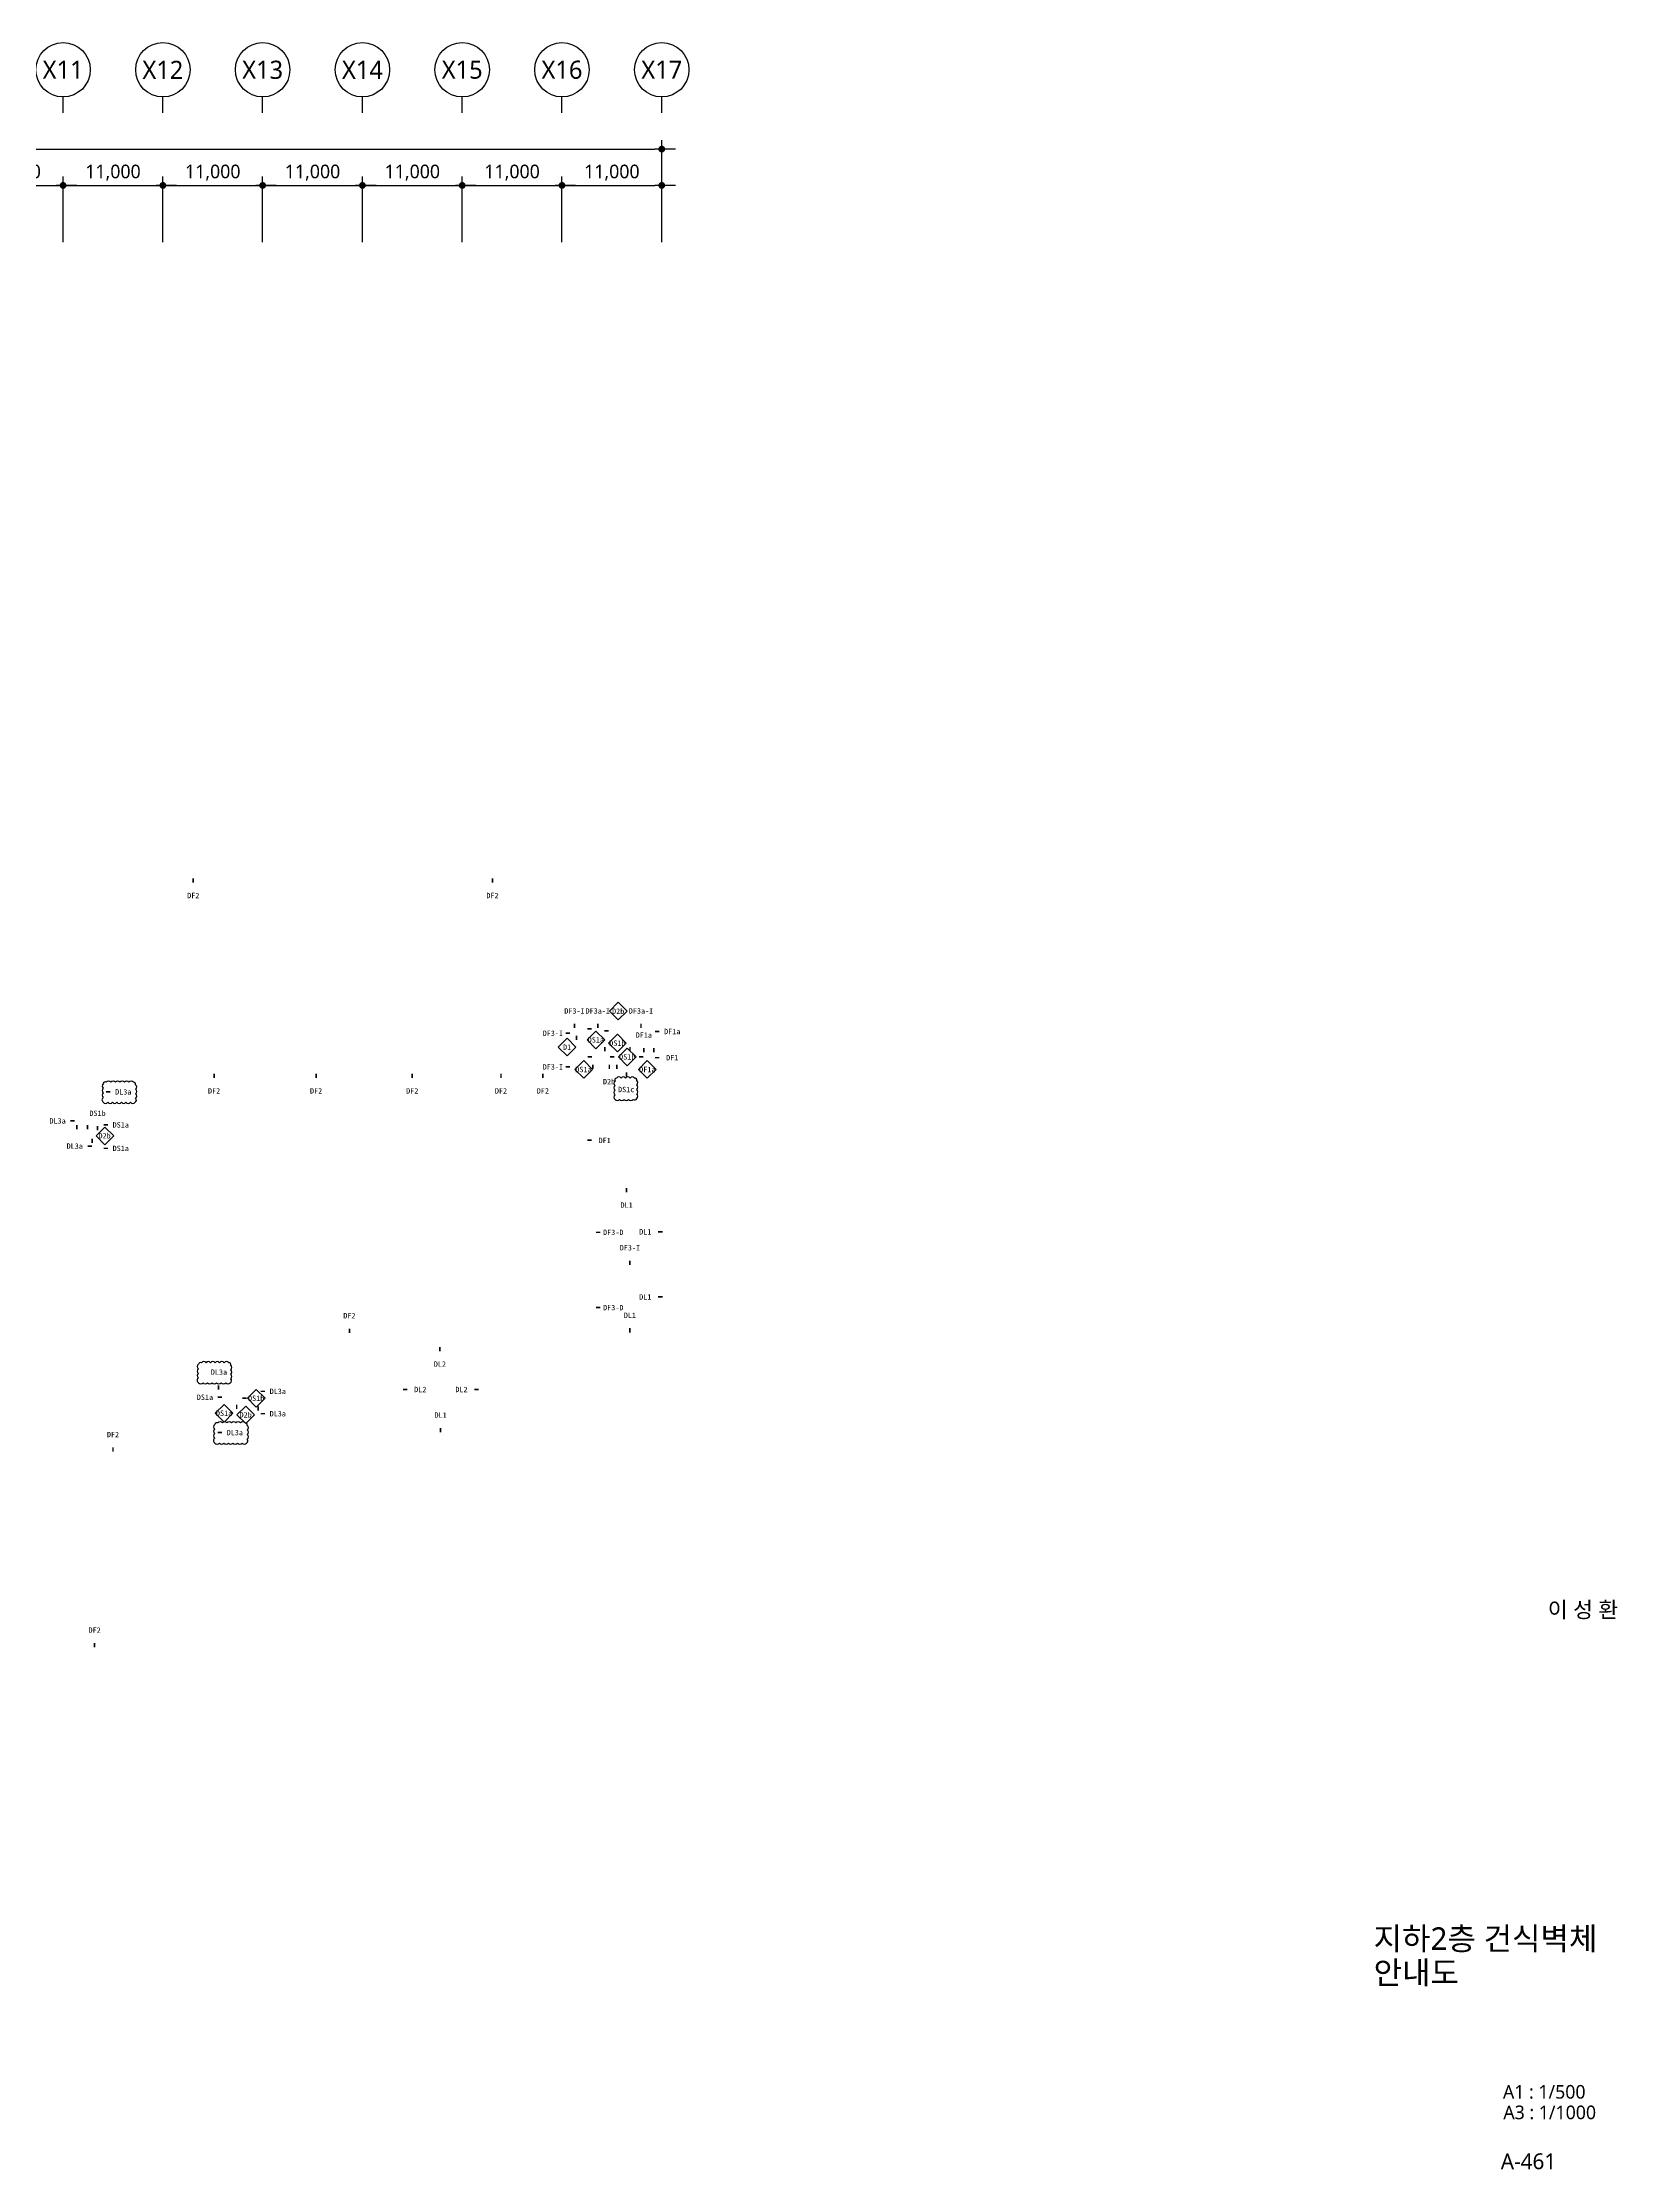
# Model space of a CAD drawing. Header units: millimetres. Extents: x 1205999 to 2806860, y 467935 to 2511436.
# Drawn here: x 2633231 to 2806860, y 494989 to 729436 of the extents above; entities that cross this region are included whole.
import ezdxf
from ezdxf.enums import TextEntityAlignment as Align

# ---------------------------------------------------------------- set-up
doc = ezdxf.new("R2010")
doc.units = ezdxf.units.MM
doc.header["$LTSCALE"] = 5
doc.header["$MEASUREMENT"] = 0
doc.layers.get('0').update_dxf_attribs({"linetype": 'CONTINUOUS'})
for name, color, linetype, lineweight in [('A-AXIS-BUBL', 7, 'CONTINUOUS', 25), ('A-BORD-TEXT', 3, 'CONTINUOUS', 25), ('A-DIMS', 7, 'CONTINUOUS', 25), ('A-MKXS-TEXT1', 3, 'CONTINUOUS', 25), ('A-MKXS-WALL', 6, 'CONTINUOUS', 20), ('A-XXXX-TXT2', 3, 'CONTINUOUS', 25), ('REV-202205', 20, 'CONTINUOUS', 25)]:
    doc.layers.add(name, color=color, linetype=linetype, lineweight=lineweight)
doc.styles.add('HY울릉도L', font='')
doc.styles.add('돋움체', font='')
doc.styles.add('맑은고딕', font='malgun.ttf')
doc.styles.get('HY울릉도L').set_extended_font_data('HYwulM')
doc.styles.get('돋움체').set_extended_font_data('DotumChe')
doc.dimstyles.new('CDIM', dxfattribs={"dimtxt": 3, "dimasz": 1.5, "dimexe": 2, "dimexo": 1, "dimgap": 1, "dimtad": 1, "dimdec": 0, "dimrnd": 0.5, "dimzin": 0, "dimdsep": 32, "dimlunit": 6, "dimtxsty": 'HY울릉도L', "dimblk1": '_CIDOT', "dimblk2": '_CIDOT', "dimsah": 1, "dimcen": 5.5, "dimclrd": 2, "dimclre": 2, "dimclrt": 7, "dimadec": 0, "dimazin": 0, "dimtfac": 1, "dimtdec": 0, "dimtix": 1, "dimtmove": 2, "dimatfit": 1, "dimldrblk": '_CIDOT', "dimfxl": 1, "dimtolj": 1, "dimtzin": 0, "dimlwd": -1, "dimarcsym": 0})

# ---------------------------------------------------------------- blocks, each defined once
blk = doc.blocks.new('_CIDOT')
at = {"color": 0, "linetype": 'ByBlock'}
blk.add_line((2, 0), (-1, 0), dxfattribs=at)
at = {"color": 0, "linetype": 'ByBlock', "const_width": 0.5}
blk.add_lwpolyline([(-0.25, 0, 1), (0.25, 0, 1)], format="xyb", close=True, dxfattribs=at)
blk = doc.blocks.new('*D32')
at = {"layer": 'A-DIMS', "lineweight": -2, "transparency": 16777216}
for p, q in [((225693, 255621), (225693, 262871)), ((236693, 255621), (236693, 262871))]:
    blk.add_line(p, q, dxfattribs=at)
at = {"layer": 'A-DIMS', "transparency": 16777216}
blk.add_line((226443, 261871), (235943, 261871), dxfattribs=at)
at = {"layer": 'A-DIMS', "transparency": 16777216, "xscale": 750, "yscale": 750, "zscale": 750, "rotation": 180}
blk.add_blockref('_CIDOT', (225693, 261871), dxfattribs=at)
at = {"layer": 'A-DIMS', "transparency": 16777216, "xscale": 750, "yscale": 750, "zscale": 750}
blk.add_blockref('_CIDOT', (236693, 261871), dxfattribs=at)
at = {"layer": 'A-DIMS', "color": 3, "transparency": 16777216, "insert": (231193, 263275), "char_height": 1500, "attachment_point": 5, "style": '맑은고딕'}
blk.add_mtext('\\A1;11,000', dxfattribs=at)
blk = doc.blocks.new('*D33')
at = {"layer": 'A-DIMS', "lineweight": -2, "transparency": 16777216}
for p, q in [((236693, 255621), (236693, 262871)), ((247693, 255621), (247693, 262871))]:
    blk.add_line(p, q, dxfattribs=at)
at = {"layer": 'A-DIMS', "transparency": 16777216}
blk.add_line((237443, 261871), (246943, 261871), dxfattribs=at)
at = {"layer": 'A-DIMS', "transparency": 16777216, "xscale": 750, "yscale": 750, "zscale": 750, "rotation": 180}
blk.add_blockref('_CIDOT', (236693, 261871), dxfattribs=at)
at = {"layer": 'A-DIMS', "transparency": 16777216, "xscale": 750, "yscale": 750, "zscale": 750}
blk.add_blockref('_CIDOT', (247693, 261871), dxfattribs=at)
at = {"layer": 'A-DIMS', "color": 3, "transparency": 16777216, "insert": (242193, 263275), "char_height": 1500, "attachment_point": 5, "style": '맑은고딕'}
blk.add_mtext('\\A1;11,000', dxfattribs=at)
blk = doc.blocks.new('*D34')
at = {"layer": 'A-DIMS', "lineweight": -2, "transparency": 16777216}
for p, q in [((247693, 255621), (247693, 262871)), ((258693, 255621), (258693, 262871))]:
    blk.add_line(p, q, dxfattribs=at)
at = {"layer": 'A-DIMS', "transparency": 16777216}
blk.add_line((248443, 261871), (257943, 261871), dxfattribs=at)
at = {"layer": 'A-DIMS', "transparency": 16777216, "xscale": 750, "yscale": 750, "zscale": 750, "rotation": 180}
blk.add_blockref('_CIDOT', (247693, 261871), dxfattribs=at)
at = {"layer": 'A-DIMS', "transparency": 16777216, "xscale": 750, "yscale": 750, "zscale": 750}
blk.add_blockref('_CIDOT', (258693, 261871), dxfattribs=at)
at = {"layer": 'A-DIMS', "color": 3, "transparency": 16777216, "insert": (253193, 263275), "char_height": 1500, "attachment_point": 5, "style": '맑은고딕'}
blk.add_mtext('\\A1;11,000', dxfattribs=at)
blk = doc.blocks.new('*D35')
at = {"layer": 'A-DIMS', "lineweight": -2, "transparency": 16777216}
for p, q in [((258693, 255621), (258693, 262871)), ((269693, 255621), (269693, 262871))]:
    blk.add_line(p, q, dxfattribs=at)
at = {"layer": 'A-DIMS', "transparency": 16777216}
blk.add_line((259443, 261871), (268943, 261871), dxfattribs=at)
at = {"layer": 'A-DIMS', "transparency": 16777216, "xscale": 750, "yscale": 750, "zscale": 750, "rotation": 180}
blk.add_blockref('_CIDOT', (258693, 261871), dxfattribs=at)
at = {"layer": 'A-DIMS', "transparency": 16777216, "xscale": 750, "yscale": 750, "zscale": 750}
blk.add_blockref('_CIDOT', (269693, 261871), dxfattribs=at)
at = {"layer": 'A-DIMS', "color": 3, "transparency": 16777216, "insert": (264193, 263275), "char_height": 1500, "attachment_point": 5, "style": '맑은고딕'}
blk.add_mtext('\\A1;11,000', dxfattribs=at)
blk = doc.blocks.new('*D36')
at = {"layer": 'A-DIMS', "lineweight": -2, "transparency": 16777216}
for p, q in [((269693, 255621), (269693, 262871)), ((280693, 255621), (280693, 262871))]:
    blk.add_line(p, q, dxfattribs=at)
at = {"layer": 'A-DIMS', "transparency": 16777216}
blk.add_line((270443, 261871), (279943, 261871), dxfattribs=at)
at = {"layer": 'A-DIMS', "transparency": 16777216, "xscale": 750, "yscale": 750, "zscale": 750, "rotation": 180}
blk.add_blockref('_CIDOT', (269693, 261871), dxfattribs=at)
at = {"layer": 'A-DIMS', "transparency": 16777216, "xscale": 750, "yscale": 750, "zscale": 750}
blk.add_blockref('_CIDOT', (280693, 261871), dxfattribs=at)
at = {"layer": 'A-DIMS', "color": 3, "transparency": 16777216, "insert": (275193, 263275), "char_height": 1500, "attachment_point": 5, "style": '맑은고딕'}
blk.add_mtext('\\A1;11,000', dxfattribs=at)
blk = doc.blocks.new('*D37')
at = {"layer": 'A-DIMS', "lineweight": -2, "transparency": 16777216}
for p, q in [((280693, 255621), (280693, 262871)), ((291693, 255621), (291693, 262871))]:
    blk.add_line(p, q, dxfattribs=at)
at = {"layer": 'A-DIMS', "transparency": 16777216}
blk.add_line((281443, 261871), (290943, 261871), dxfattribs=at)
at = {"layer": 'A-DIMS', "transparency": 16777216, "xscale": 750, "yscale": 750, "zscale": 750, "rotation": 180}
blk.add_blockref('_CIDOT', (280693, 261871), dxfattribs=at)
at = {"layer": 'A-DIMS', "transparency": 16777216, "xscale": 750, "yscale": 750, "zscale": 750}
blk.add_blockref('_CIDOT', (291693, 261871), dxfattribs=at)
at = {"layer": 'A-DIMS', "color": 3, "transparency": 16777216, "insert": (286193, 263275), "char_height": 1500, "attachment_point": 5, "style": '맑은고딕'}
blk.add_mtext('\\A1;11,000', dxfattribs=at)
blk = doc.blocks.new('*D38')
at = {"layer": 'A-DIMS', "lineweight": -2, "transparency": 16777216}
for p, q in [((126693, 255621), (126693, 266871)), ((302693, 255621), (302693, 266871))]:
    blk.add_line(p, q, dxfattribs=at)
at = {"layer": 'A-DIMS', "transparency": 16777216}
blk.add_line((127443, 265871), (301943, 265871), dxfattribs=at)
at = {"layer": 'A-DIMS', "transparency": 16777216, "xscale": 750, "yscale": 750, "zscale": 750, "rotation": 180}
blk.add_blockref('_CIDOT', (126693, 265871), dxfattribs=at)
at = {"layer": 'A-DIMS', "transparency": 16777216, "xscale": 750, "yscale": 750, "zscale": 750}
blk.add_blockref('_CIDOT', (302693, 265871), dxfattribs=at)
at = {"layer": 'A-DIMS', "color": 3, "transparency": 16777216, "insert": (214693, 267275), "char_height": 1500, "attachment_point": 5, "style": '맑은고딕'}
blk.add_mtext('\\A1;176,000', dxfattribs=at)
blk = doc.blocks.new('*D39')
at = {"layer": 'A-DIMS', "lineweight": -2, "transparency": 16777216}
for p, q in [((291693, 255621), (291693, 262871)), ((302693, 255621), (302693, 262871))]:
    blk.add_line(p, q, dxfattribs=at)
at = {"layer": 'A-DIMS', "transparency": 16777216}
blk.add_line((292443, 261871), (301943, 261871), dxfattribs=at)
at = {"layer": 'A-DIMS', "transparency": 16777216, "xscale": 750, "yscale": 750, "zscale": 750, "rotation": 180}
blk.add_blockref('_CIDOT', (291693, 261871), dxfattribs=at)
at = {"layer": 'A-DIMS', "transparency": 16777216, "xscale": 750, "yscale": 750, "zscale": 750}
blk.add_blockref('_CIDOT', (302693, 261871), dxfattribs=at)
at = {"layer": 'A-DIMS', "color": 3, "transparency": 16777216, "insert": (297193, 263275), "char_height": 1500, "attachment_point": 5, "style": '맑은고딕'}
blk.add_mtext('\\A1;11,000', dxfattribs=at)
blk = doc.blocks.new('wall-tag-02')
at = {"layer": 'A-MKXS-WALL'}
blk.add_lwpolyline([(0, 1185, 112, 112, 0), (0, 885, 0, 0, 0), (0, 608, 0, 0, 0), (-608, 0, 0, 0, 0), (0, -608, 0, 0, 0), (608, 0, 0, 0, 0), (0, 608, 0, 0, 0)], format="xyseb", dxfattribs=at)
blk = doc.blocks.new('wall-tag-01')
blk.add_wipeout([(86681, 26087), (86074, 25480), (86681, 24872), (87289, 25480)]).dxf.layer = 'A-MKXS-WALL'
at = {"layer": 'A-MKXS-WALL'}
blk.add_lwpolyline([(86681, 26087), (86074, 25480), (86681, 24872), (87289, 25480)], close=True, dxfattribs=at)
blk = doc.blocks.new('DIM(210222)')
for p, q in [((236693, 269870.6), (236693, 271620.6)), ((247693, 269870.6), (247693, 271620.6)), ((258693, 269870.6), (258693, 271620.6)), ((269693, 269870.6), (269693, 271620.6)), ((280693, 269870.6), (280693, 271620.6)), ((291693, 269870.6), (291693, 271620.6)), ((302693, 269870.6), (302693, 271620.6))]:
    blk.add_line(p, q)
at = {"layer": 'A-AXIS-BUBL', "ltscale": 0.2}
for centre in [(236693, 274620.6), (247693, 274620.6), (258693, 274620.6), (269693, 274620.6), (280693, 274620.6), (291693, 274620.6), (302693, 274620.6)]:
    blk.add_circle(centre, 3000, dxfattribs=at)
at = {"layer": 'A-XXXX-TXT2', "ltscale": 0.2, "style": '맑은고딕'}
for s, p in [('X11', (236693, 274620.6)), ('X12', (247693, 274620.6)), ('X13', (258693, 274620.6)), ('X14', (269693, 274620.6)), ('X15', (280693, 274620.6)), ('X16', (291693, 274620.6)), ('X17', (302693, 274620.6))]:
    blk.add_text(s, height=2000, dxfattribs=at).set_placement(p, align=Align.MIDDLE)
at = {"layer": 'A-DIMS'}
for p1, p2, distance, picture, middle in [((126693, 255120.6), (302693, 255120.6), 10750, '*D38', (214693, 267275.5)), ((225693, 255120.6), (236693, 255120.6), 6750, '*D32', (231193, 263275.5)), ((236693, 255120.6), (247693, 255120.6), 6750, '*D33', (242193, 263275.5)), ((247693, 255120.6), (258693, 255120.6), 6750, '*D34', (253193, 263275.5)), ((258693, 255120.6), (269693, 255120.6), 6750, '*D35', (264193, 263275.5)), ((269693, 255120.6), (280693, 255120.6), 6750, '*D36', (275193, 263275.5)), ((280693, 255120.6), (291693, 255120.6), 6750, '*D37', (286193, 263275.5)), ((291693, 255120.6), (302693, 255120.6), 6750, '*D39', (297193, 263275.5))]:
    dim = blk.add_aligned_dim(p1=p1, p2=p2, distance=distance, dimstyle='CDIM', override={"dimscale": 500, "dimtxsty": '맑은고딕', "dimclrd": 256, "dimclre": 256, "dimclrt": 3}, dxfattribs=at)
    dim.commit()
    dim.dimension.update_dxf_attribs({"geometry": picture, "text_midpoint": middle})

msp = doc.modelspace()

# ---------------------------------------------------------------- linework, layer by layer
at = {"layer": 'A-MKXS-WALL'}
for points in [[(2695153, 620504, 180, 180, 0), (2695633, 620504, 0, 0, 0), (2696695, 620504, 0, 0, 0), (2696695, 621708, 0, 0, 0)], [(2692109, 619976, 180, 180, 0), (2692109, 619496, 0, 0, 0), (2692109, 618703, 0, 0, 0), (2692033, 618703, 0, 0, 0)], [(2693309, 620713, 180, 180, 0), (2693789, 620713, 0, 0, 0), (2694233, 620713, 0, 0, 0), (2694233, 620477, 0, 0, 0)], [(2695222, 618220, 180, 180, 0), (2695222, 618700, 0, 0, 0), (2695222, 619143, 0, 0, 0), (2695637, 619143, 0, 0, 0)], [(2697997, 618220, 180, 180, 0), (2697997, 618700, 0, 0, 0), (2697997, 619143, 0, 0, 0), (2697581, 619143, 0, 0, 0)], [(2700631, 618133, 180, 180, 0), (2700631, 618613, 0, 0, 0), (2700631, 619056, 0, 0, 0), (2699524, 619056, 0, 0, 0)], [(2693825, 617627, 180, 180, 0), (2693345, 617627, 0, 0, 0), (2692901, 617627, 0, 0, 0), (2692901, 617212, 0, 0, 0)], [(2693906, 616772, 180, 180, 0), (2693906, 616292, 0, 0, 0), (2693906, 615849, 0, 0, 0), (2695717, 615849, 0, 0, 0)], [(2696541, 616772, 180, 180, 0), (2696541, 616292, 0, 0, 0), (2696541, 615849, 0, 0, 0), (2695717, 615849, 0, 0, 0)], [(2695799, 617627, 180, 180, 0), (2696279, 617627, 0, 0, 0), (2696723, 617627, 0, 0, 0)], [(2698983, 617627, 180, 180, 0), (2699463, 617627, 0, 0, 0), (2699907, 617627, 0, 0, 0), (2699907, 617212, 0, 0, 0)], [(2638174, 609650, 180, 180, 0), (2638174, 610130, 0, 0, 0), (2638174, 610573, 0, 0, 0), (2636789, 610573, 0, 0, 0)], [(2637016, 609650, 180, 180, 0), (2637016, 610130, 0, 0, 0), (2637016, 610573, 0, 0, 0), (2637016, 610573, 0, 0, 0)], [(2638719, 608143, 180, 180, 0), (2638719, 608623, 0, 0, 0), (2638719, 608916, 0, 0, 0), (2639135, 608916, 0, 0, 0)], [(2654633, 579276, 180, 180, 0), (2654633, 578796, 0, 0, 0), (2654633, 578352, 0, 0, 0), (2654217, 578352, 0, 0, 0)], [(2655265, 579997, 180, 180, 0), (2655745, 579997, 0, 0, 0), (2655813, 579997, 0, 0, 0)], [(2657014, 579094, 180, 180, 0), (2657014, 578614, 0, 0, 0), (2657014, 578170, 0, 0, 0), (2656599, 578170, 0, 0, 0)]]:
    msp.add_lwpolyline(points, format="xyseb", dxfattribs=at)
at = {"layer": 'REV-202205'}
for points in [[(2639928, 612623, 0.5205671), (2640428, 612623, 0.5205671), (2640928, 612623, 0.5205671), (2641428, 612623, 0.5205671), (2641928, 612623, 0.5205671), (2642428, 612623, 0.5205671), (2642928, 612623, 0.5205671), (2643428, 612623, 0.5205671), (2643490, 613062, 0.5205671), (2643490, 613562, 0.5205671), (2643490, 614062, 0.5205671), (2643490, 614562, 0.5205671), (2643260, 614832, 0.5205671), (2642760, 614832, 0.5205671), (2642260, 614832, 0.5205671), (2641760, 614832, 0.5205671), (2641260, 614832, 0.5205671), (2640760, 614832, 0.5205671), (2640260, 614832, 0.5205671), (2639928, 614664, 0.5205671), (2639928, 614164, 0.5205671), (2639928, 613664, 0.5205671), (2639928, 613164, 0.5205671)], [(2650423, 581703, 0.5205671), (2650923, 581703, 0.5205671), (2651423, 581703, 0.5205671), (2651923, 581703, 0.5205671), (2652423, 581703, 0.5205671), (2652923, 581703, 0.5205671), (2653423, 581703, 0.5205671), (2653923, 581703, 0.5205671), (2653984, 582141, 0.5205671), (2653984, 582641, 0.5205671), (2653984, 583141, 0.5205671), (2653984, 583641, 0.5205671), (2653754, 583912, 0.5205671), (2653254, 583912, 0.5205671), (2652754, 583912, 0.5205671), (2652254, 583912, 0.5205671), (2651754, 583912, 0.5205671), (2651254, 583912, 0.5205671), (2650754, 583912, 0.5205671), (2650423, 583743, 0.5205671), (2650423, 583243, 0.5205671), (2650423, 582743, 0.5205671), (2650423, 582243, 0.5205671)]]:
    msp.add_lwpolyline(points, format="xyb", close=True, dxfattribs=at)

# ---------------------------------------------------------------- block references
msp.add_blockref('DIM(210222)', (2398806, 451815))
at = {"layer": 'A-MKXS-WALL', "xscale": 1.6, "yscale": 1.6, "zscale": 1.6}
for p in [(2649854, 635408), (2682832, 635408), (2652144, 613876), (2663391, 613876), (2673993, 613876), (2683774, 613876), (2688391, 613876), (2697623, 601289), (2677043, 583766)]:
    msp.add_blockref('wall-tag-02', p, dxfattribs=at)
at = {"layer": 'A-MKXS-WALL', "yscale": 1.6, "zscale": 1.6}
for p, xscale, rotation in [((2691875, 622691), -1.6, 180), ((2694444, 622691), -1.6, 180), ((2699210, 622691), -1.6, 180), ((2689493, 620234), -1.6, 270), ((2702655, 620425), -1.6, 90), ((2689493, 616526), -1.6, 270), ((2702655, 617541), -1.6, 90), ((2642132, 613773), -1.6, 90), ((2639299, 611410), -1.6, 180), ((2634893, 610573), -1.6, 270), ((2641855, 610131), -1.6, 90), ((2636783, 607795), -1.6, 270), ((2641855, 607547), -1.6, 90), ((2695181, 608436), -1.6, 90), ((2696152, 598286), -1.6, 90), ((2699684, 598347), 1.6, 270), ((2697989, 596591), -1.6, 180), ((2696152, 589993), -1.6, 90), ((2699684, 591166), 1.6, 270), ((2667062, 589096), -1.6, 180), ((2697989, 589141), -1.6, 180), ((2652626, 582853), -1.6, 180), ((2659169, 580763), 1.6, 90), ((2674877, 580966), -1.6, 90), ((2679416, 580966), 1.6, 270), ((2651136, 580111), -1.6, 270), ((2659169, 578297), 1.6, 90), ((2677119, 578141), -1.6, 180), ((2641002, 575996), -1.6, 180), ((2638975, 554441), -1.6, 180)]:
    msp.add_blockref('wall-tag-02', p, dxfattribs=dict(at, xscale=xscale, rotation=rotation))

# ---------------------------------------------------------------- texts
at = {"layer": 'A-BORD-TEXT', "style": '맑은고딕'}
for s, height, p in [('이 성 환', 1750, (2806949, 555813)), ('A1 : 1/500', 1500, (2803341, 502799)), ('A3 : 1/1000', 1500, (2804500, 500532)), ('A-461', 1750, (2800103, 495014))]:
    msp.add_text(s, height=height, dxfattribs=at).set_placement(p, align=Align.RIGHT)
for s, p in [('지하2층 건식벽체', (2779974, 520428)), ('안내도', (2779974, 516678))]:
    msp.add_text(s, height=2500, dxfattribs=at).set_placement(p, align=Align.MIDDLE_LEFT)
at = {"layer": 'A-MKXS-TEXT1', "style": '돋움체'}
for s, rotation, p in [('DF2', 360, (2649854, 635410)), ('DF2', 360, (2682832, 635410)), ('DF3-I', 360, (2691875, 622691)), ('DF1a', 360, (2702655, 620425)), ('DF1', 360, (2702655, 617541)), ('D2b', 360, (2695687, 614894)), ('DL3a', 360, (2642132, 613773)), ('DF2', 360, (2652144, 613877)), ('DF2', 360, (2663391, 613877)), ('DF2', 360, (2673993, 613877)), ('DF2', 360, (2683774, 613877)), ('DF2', 360, (2688391, 613877)), ('DL3a', 360, (2634893, 610573)), ('DS1b', 360, (2639299, 611410)), ('DL3a', 360, (2636783, 607795)), ('DF1', 360, (2695204, 608417)), ('DL1', 360, (2697623, 601289)), ('DF3-D', 360, (2696152, 598286)), ('DL1', 0, (2699684, 598347)), ('DF3-I', 360, (2697989, 596591)), ('DL1', 0, (2699684, 591166)), ('DF2', 0, (2667062, 589096)), ('DF3-D', 360, (2696152, 589993)), ('DL1', 360, (2697989, 589141)), ('DL2', 360, (2677043, 583766)), ('DL3a', 360, (2652681, 582882)), ('DL2', 360, (2674877, 580966)), ('DL2', 0, (2679416, 580966)), ('DL1', 360, (2677119, 578141)), ('DF2', 0, (2641002, 575996)), ('DF2', 0, (2638975, 554441))]:
    msp.add_text(s, height=600, rotation=rotation, dxfattribs=at).set_placement(p, align=Align.MIDDLE_CENTER)

# ---------------------------------------------------------------- next in the draw order: block references
at = {"layer": 'A-MKXS-WALL', "yscale": 1.6, "zscale": 1.6}
for p, xscale in [((2552371, 577935), 1.6), ((2555542, 578737), 1.6), ((2559004, 576860), 1.6), ((2514555, 537585), 1.6), ((2795476, 539230), -1.6)]:
    msp.add_blockref('wall-tag-01', p, dxfattribs=dict(at, xscale=xscale))
at = {"layer": 'A-MKXS-WALL', "xscale": 1.6, "yscale": 1.6, "zscale": 1.6, "rotation": 180}
msp.add_blockref('wall-tag-01', (2778797, 649684), dxfattribs=at)

# ---------------------------------------------------------------- next in the draw order: block references
at = {"layer": 'A-MKXS-WALL', "yscale": 1.6, "zscale": 1.6}
for p, xscale in [((2557919, 578376), 1.6), ((2831592, 575472), -1.6), ((2561217, 575472), 1.6), ((2516937, 537403), 1.6)]:
    msp.add_blockref('wall-tag-01', p, dxfattribs=dict(at, xscale=xscale))

# ---------------------------------------------------------------- next in the draw order: texts
at = {"layer": 'A-MKXS-TEXT1', "style": '돋움체'}
for s, p in [('DF3-I', (2689493, 620234)), ('D1', (2691061, 618703)), ('DF1a', (2699524, 620028)), ('DF3-I', (2689493, 616526)), ('DS1a', (2641855, 610131)), ('D2b', (2640077, 608934)), ('DS1a', (2641855, 607547)), ('DS1a', (2651136, 580111)), ('DL3a', (2659169, 580763)), ('DL3a', (2659169, 578297))]:
    msp.add_text(s, height=600, rotation=360, dxfattribs=at).set_placement(p, align=Align.MIDDLE_CENTER)

# ---------------------------------------------------------------- next in the draw order: linework, layer by layer
at = {"layer": 'REV-202205'}
for points in [[(2696348, 612933, 0.5205671), (2696848, 612933, 0.5205671), (2697348, 612933, 0.5205671), (2697848, 612933, 0.5205671), (2698348, 612933, 0.5205671), (2698745, 613036, 0.5205671), (2698745, 613536, 0.5205671), (2698745, 614036, 0.5205671), (2698745, 614536, 0.5205671), (2698745, 615036, 0.5205671), (2698506, 615297, 0.5205671), (2698006, 615297, 0.5205671), (2697506, 615297, 0.5205671), (2697006, 615297, 0.5205671), (2696506, 615297, 0.5205671), (2696348, 614955, 0.5205671), (2696348, 614455, 0.5205671), (2696348, 613955, 0.5205671), (2696348, 613455, 0.5205671)], [(2652228, 575065, 0.5205671), (2652728, 575065, 0.5205671), (2653228, 575065, 0.5205671), (2653728, 575065, 0.5205671), (2654228, 575065, 0.5205671), (2654728, 575065, 0.5205671), (2655228, 575065, 0.5205671), (2655728, 575065, 0.5205671), (2655790, 575504, 0.5205671), (2655790, 576004, 0.5205671), (2655790, 576504, 0.5205671), (2655790, 577004, 0.5205671), (2655560, 577274, 0.5205671), (2655060, 577274, 0.5205671), (2654560, 577274, 0.5205671), (2654060, 577274, 0.5205671), (2653560, 577274, 0.5205671), (2653060, 577274, 0.5205671), (2652560, 577274, 0.5205671), (2652228, 577106, 0.5205671), (2652228, 576606, 0.5205671), (2652228, 576106, 0.5205671), (2652228, 575606, 0.5205671)]]:
    msp.add_lwpolyline(points, format="xyb", close=True, dxfattribs=at)

# ---------------------------------------------------------------- next in the draw order: block references
at = {"layer": 'A-MKXS-WALL', "xscale": -1.6, "yscale": 1.6, "zscale": 1.6}
for p, rotation in [((2699524, 620028), 180), ((2654432, 576215), 90)]:
    msp.add_blockref('wall-tag-02', p, dxfattribs=dict(at, rotation=rotation))
for p in [(2695717, 614877), (2697609, 614020)]:
    msp.add_blockref('wall-tag-02', p, dxfattribs=at)

# ---------------------------------------------------------------- next in the draw order: texts
at = {"layer": 'A-MKXS-TEXT1', "style": '돋움체'}
for s, rotation, p in [('DS1a', 360, (2694233, 619505)), ('DS1b', 360, (2696609, 619143)), ('DS1b', 360, (2697695, 617627)), ('DS1a', 0, (2692861, 616240)), ('DS1c', 360, (2697579, 614037)), ('DF1a', 360, (2699907, 616240)), ('DS1b', 360, (2656785, 579997)), ('DS1a', 360, (2653245, 578352)), ('D2b', 360, (2655627, 578170)), ('DL3a', 360, (2654432, 576215))]:
    msp.add_text(s, height=600, rotation=rotation, dxfattribs=at).set_placement(p, align=Align.MIDDLE_CENTER)

# ---------------------------------------------------------------- next in the draw order: block references
at = {"layer": 'A-MKXS-WALL', "xscale": 1.6, "yscale": 1.6, "zscale": 1.6, "rotation": 180}
msp.add_blockref('wall-tag-01', (2835385, 663448), dxfattribs=at)

# ---------------------------------------------------------------- next in the draw order: texts
at = {"layer": 'A-MKXS-TEXT1', "style": '돋움체'}
for p in [(2694444, 622691), (2699210, 622691)]:
    msp.add_text('DF3a-I', height=600, rotation=360, dxfattribs=at).set_placement(p, align=Align.MIDDLE_CENTER)
msp.add_text('D2b', height=600, dxfattribs=at).set_placement((2696695, 622663), align=Align.MIDDLE_CENTER)

doc.saveas('drawing.dxf')
